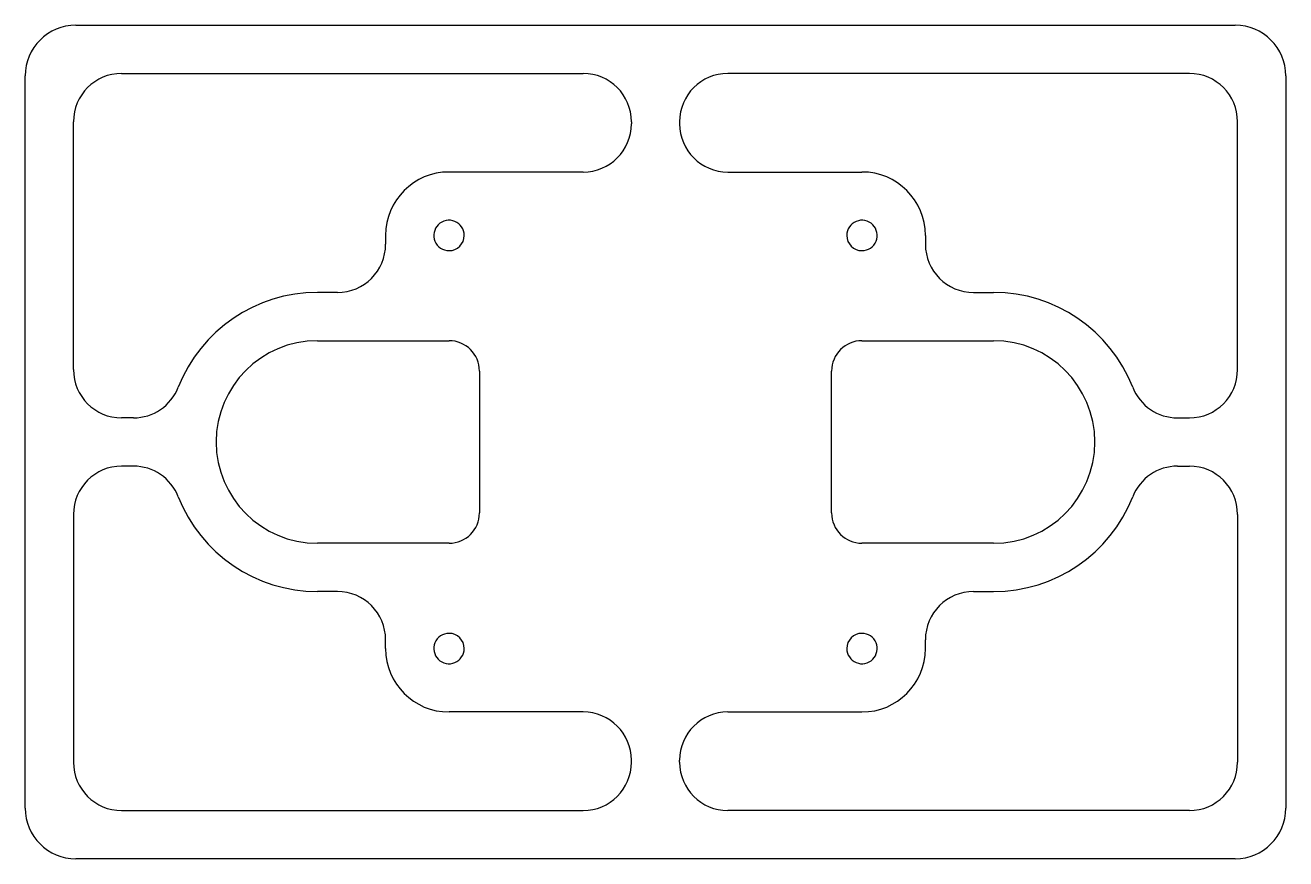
# Model space of a CAD drawing. Header units: inches. Extents: x 0 to 4.9, y 0 to 3.24.
import ezdxf

# ---------------------------------------------------------------- set-up
doc = ezdxf.new("R2010")
doc.units = ezdxf.units.IN
doc.layers.add('3', color=7, linetype='CONTINUOUS')

msp = doc.modelspace()

# ---------------------------------------------------------------- linework, layer by layer
at = {"layer": '3', "color": 3, "linetype": 'CONTINUOUS'}
for p, q in [((0.1969, 3.2402), (4.7047, 3.2402)), ((0, 0.1969), (0, 3.0433)), ((0.375, 3.0527), (2.1695, 3.0527)), ((4.5266, 3.0527), (2.732, 3.0527)), ((4.9016, 3.0433), (4.9016, 0.1969)), ((0.1875, 1.9013), (0.1875, 2.8652)), ((2.357, 2.8652), (2.357, 2.857)), ((2.5445, 2.8652), (2.5445, 2.857)), ((4.7141, 1.9013), (4.7141, 2.8652)), ((2.1695, 2.6695), (1.6479, 2.6695)), ((2.732, 2.6695), (3.2537, 2.6695)), ((1.4014, 2.423), (1.4014, 2.3888)), ((3.5002, 2.423), (3.5002, 2.3888)), ((1.2139, 2.2013), (1.1361, 2.2013)), ((3.6877, 2.2013), (3.7655, 2.2013)), ((1.1361, 2.0138), (1.6479, 2.0138)), ((3.2537, 2.0138), (3.7655, 2.0138)), ((1.766, 1.8957), (1.766, 1.3445)), ((3.1356, 1.3445), (3.1356, 1.8957)), ((0.4207, 1.7138), (0.375, 1.7138)), ((4.4809, 1.7138), (4.5266, 1.7138)), ((0.4207, 1.5263), (0.375, 1.5263)), ((4.4809, 1.5263), (4.5266, 1.5263)), ((0.1875, 1.3388), (0.1875, 0.375)), ((4.7141, 1.3388), (4.7141, 0.375)), ((1.6479, 1.2264), (1.1361, 1.2264)), ((3.7655, 1.2264), (3.2537, 1.2264)), ((1.2139, 1.0389), (1.1361, 1.0389)), ((3.6877, 1.0389), (3.7655, 1.0389)), ((1.4014, 0.8172), (1.4014, 0.8514)), ((3.5002, 0.8172), (3.5002, 0.8514)), ((2.1695, 0.5706), (1.6479, 0.5706)), ((2.732, 0.5706), (3.2537, 0.5706)), ((2.357, 0.375), (2.357, 0.3831)), ((2.5445, 0.375), (2.5445, 0.3831)), ((0.375, 0.1875), (2.1695, 0.1875)), ((4.5266, 0.1875), (2.732, 0.1875)), ((4.7047, 0), (0.1969, 0))]:
    msp.add_line(p, q, dxfattribs=at)
for centre, radius, start, end in [((0.1969, 3.0433), 0.1969, 90, 180), ((4.7047, 3.0433), 0.1969, 360, 90), ((0.375, 2.8652), 0.1875, 90, 180), ((2.1695, 2.8652), 0.1875, 360, 90), ((2.732, 2.8652), 0.1875, 90, 180), ((4.5266, 2.8652), 0.1875, 360, 90), ((2.1695, 2.857), 0.1875, 270, 360), ((2.732, 2.857), 0.1875, 180, 270), ((1.6479, 2.423), 0.2466, 90, 180), ((3.2537, 2.423), 0.2466, 360, 90), ((1.6479, 2.423), 0.0591, 135, 270), ((1.6479, 2.423), 0.0591, 360, 135), ((3.2537, 2.423), 0.0591, 45, 180), ((3.2537, 2.423), 0.0591, 270, 45), ((1.6479, 2.423), 0.0591, 270, 360), ((3.2537, 2.423), 0.0591, 180, 270), ((1.2139, 2.3888), 0.1875, 270, 0), ((3.6877, 2.3888), 0.1875, 180, 270), ((1.1361, 1.6201), 0.5812, 90, 158.5384), ((3.7655, 1.6201), 0.5812, 21.4616, 90), ((1.1361, 1.6201), 0.3937, 90, 270), ((1.6479, 1.8957), 0.1181, 360, 90), ((3.2537, 1.8957), 0.1181, 90, 180), ((3.7655, 1.6201), 0.3937, 270, 90), ((0.375, 1.9013), 0.1875, 180, 270), ((4.5266, 1.9013), 0.1875, 270, 360), ((0.4207, 1.9013), 0.1875, 270, 338.5384), ((4.4809, 1.9013), 0.1875, 201.4616, 270), ((0.375, 1.3388), 0.1875, 90, 180), ((0.4207, 1.3388), 0.1875, 21.4616, 90), ((4.4809, 1.3388), 0.1875, 90, 158.5384), ((4.5266, 1.3388), 0.1875, 0, 90), ((1.1361, 1.6201), 0.5812, 201.4616, 270), ((3.7655, 1.6201), 0.5812, 270, 338.5384), ((1.6479, 1.3445), 0.1181, 270, 360), ((3.2537, 1.3445), 0.1181, 180, 270), ((1.2139, 0.8514), 0.1875, 0, 90), ((3.6877, 0.8514), 0.1875, 90, 180), ((1.6479, 0.8172), 0.0591, 90, 225), ((1.6479, 0.8172), 0.0591, 360, 90), ((3.2537, 0.8172), 0.0591, 90, 180), ((3.2537, 0.8172), 0.0591, 315, 90), ((1.6479, 0.8172), 0.2466, 180, 270), ((1.6479, 0.8172), 0.0591, 225, 360), ((3.2537, 0.8172), 0.0591, 180, 315), ((3.2537, 0.8172), 0.2466, 270, 360), ((2.1695, 0.3831), 0.1875, 360, 90), ((2.732, 0.3831), 0.1875, 90, 180), ((0.375, 0.375), 0.1875, 180, 270), ((2.1695, 0.375), 0.1875, 270, 360), ((2.732, 0.375), 0.1875, 180, 270), ((4.5266, 0.375), 0.1875, 270, 360), ((0.1969, 0.1969), 0.1969, 180, 270), ((4.7047, 0.1969), 0.1969, 270, 360)]:
    msp.add_arc(centre, radius, start, end, dxfattribs=at)

doc.saveas('drawing.dxf')
